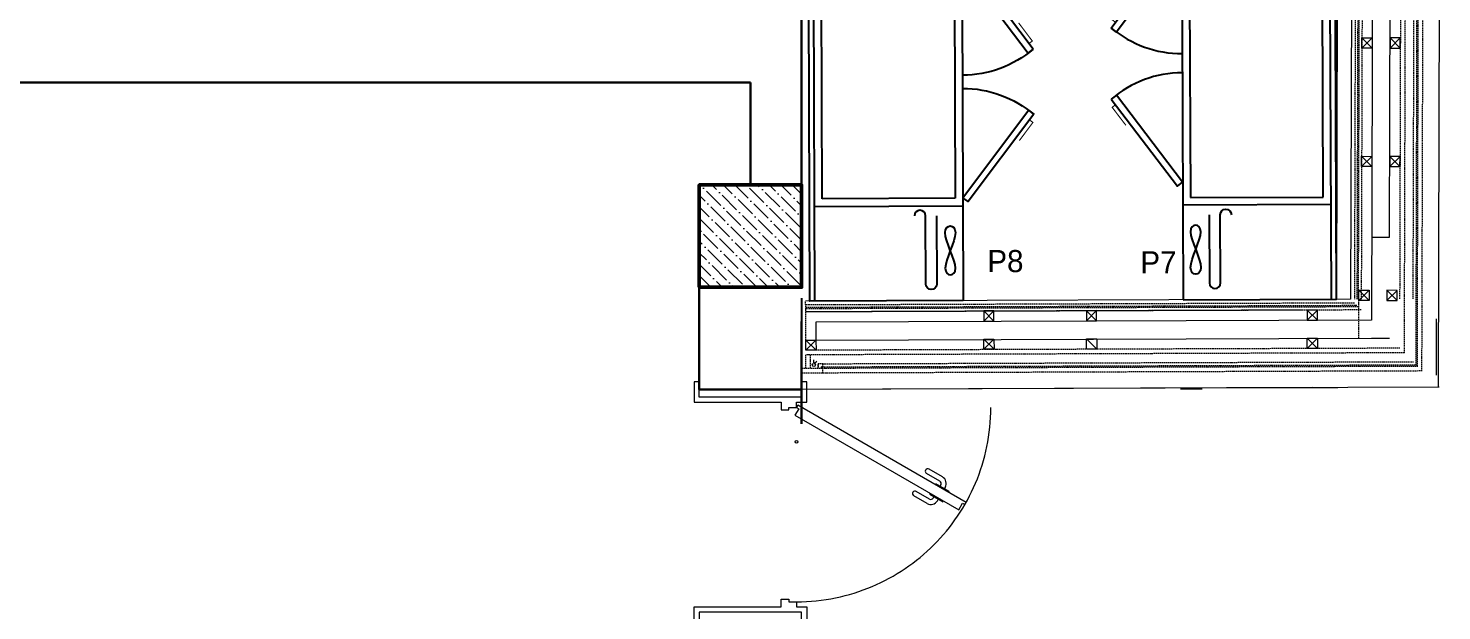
# Model space of a CAD drawing. Header units: millimetres. Extents: x -205382 to -191935, y -245869 to -242620.
# Drawn here: x -199318 to -198765, y -244258 to -244030 of the extents above; entities that cross this region are included whole.
import ezdxf
from ezdxf.enums import TextEntityAlignment as Align

# ---------------------------------------------------------------- set-up
doc = ezdxf.new("R2010")
doc.units = ezdxf.units.MM
doc.header["$LTSCALE"] = 40
doc.linetypes.add('ACAD_ISO03W100', pattern=[30, 12, -18])
doc.linetypes.add('DASHED', pattern=[19.05, 12.7, -6.35])
for name, color, linetype, lineweight in [('DIVAR 30', 7, 'Continuous', 30), ('DVERI', 36, 'Continuous', 9), ('KALONA', 7, 'Continuous', 50), ('no3_ahsap gorunus arka kalın', 43, 'Continuous', 15), ('no3_ahsap kesit on', 40, 'Continuous', 20), ('no3_alçıpan kesit', 18, 'Continuous', 20), ('no3_duvar kaplama', 8, 'Continuous', 0), ('no3_kutu profil gorunus', 8, 'Continuous', 0), ('no3_kutuprofil kesit', 74, 'Continuous', 18), ('no3_led doseme', 50, 'FENCELINE1', 0), ('no3_mermer gorunus on', 31, 'Continuous', 15), ('no3_paslanmaz gorunus on', 163, 'Continuous', 15), ('no3_tefriş izdüşüm', 87, 'Continuous', 15), ('t_ahsap', 34, 'Continuous', 25), ('t_ölçü', 40, 'Continuous', 25)]:
    doc.layers.add(name, color=color, linetype=linetype, lineweight=lineweight)
doc.layers.add('GOR-INCE15', color=34, linetype='Continuous')
doc.layers.add('S2000-002 Çizgi', color=7, linetype='Continuous')
doc.styles.add('TAKSİM', font='GOTHIC.TTF', dxfattribs={"height": 20})
doc.linetypes.add('FENCELINE1', pattern='A,0.25,-0.1,[133,ltypeshp.shx,S=0.1,R=0,X=-0.1,Y=0],-0.1,1', length=1.45)

# ---------------------------------------------------------------- blocks, each defined once
blk = doc.blocks.new('A$C7CE6335B')
at = {"layer": 'S2000-002 Çizgi'}
blk.add_line((0, 2), (143, 2), dxfattribs=at)
for points in [[(78.59, 87.82), (44.48, 62.05), (46.03, 60), (80.14, 85.77)], [(106.31, 87.67), (140.54, 62.05), (139, 60), (104.77, 85.61)], [(0, 60), (0, 0), (143, 0), (143, 60)], [(12.63, 56.97), (14.08, 56.8), (15.79, 56.35), (17.65, 55.71), (19.6, 54.97), (21.55, 54.24), (23.41, 53.6), (25.11, 53.14), (26.57, 52.97), (27.71, 53.14), (28.53, 53.6), (29.02, 54.24), (29.18, 54.97), (29.02, 55.71), (28.53, 56.35), (27.71, 56.8), (26.57, 56.97), (25.11, 56.8), (23.41, 56.35), (21.55, 55.71), (19.6, 54.97), (17.65, 54.24), (15.79, 53.6), (14.08, 53.14), (12.63, 52.97), (11.48, 53.14), (10.67, 53.6), (10.18, 54.24), (10.01, 54.97), (10.18, 55.71), (10.67, 56.35), (11.48, 56.8)]]:
    blk.add_lwpolyline(points, close=True, dxfattribs=at)
at = {"layer": 'S2000-002 Çizgi', "const_width": 0.428}
for points in [[(76.35, 86.12), (75.35, 87.44), (69.72, 83.18), (68.28, 82.09)], [(108.56, 85.98), (109.55, 87.3), (115.21, 83.07), (116.65, 81.99)]]:
    blk.add_lwpolyline(points, dxfattribs=at)
at = {"layer": 'S2000-002 Çizgi'}
blk.add_lwpolyline([(37, 2), (37, 60)], dxfattribs=at)
at = {"layer": 'S2000-002 Çizgi', "linetype": 'DASHED'}
blk.add_lwpolyline([(40, 5), (140, 5), (140, 57), (40, 57)], close=True, dxfattribs=at)
at = {"layer": 'S2000-002 Çizgi'}
for points in [[(33.19, 49.66), (6.52, 49.66, 1), (6.52, 45.32)], [(6.52, 45.32), (33.19, 45.32, -1), (33.19, 40.97)]]:
    blk.add_lwpolyline(points, format="xyb", dxfattribs=at)
for centre, start, end in [((46.03, 60), 0, 40.5092), ((139, 60), 139.755, 180)]:
    blk.add_arc(centre, 42.75, start, end, dxfattribs=at)
blk = doc.blocks.new('A$C776A74EC')
at = {"layer": 'S2000-002 Çizgi'}
blk.add_line((232, 85.82), (0, 85.82), dxfattribs=at)
for points in [[(232, 27.82), (232, 87.82), (0, 87.82), (0, 27.82)], [(219.37, 30.84), (217.92, 31.01), (216.21, 31.47), (214.35, 32.11), (212.4, 32.84), (210.45, 33.58), (208.59, 34.22), (206.89, 34.67), (205.43, 34.85), (204.29, 34.67), (203.47, 34.22), (202.98, 33.58), (202.82, 32.84), (202.98, 32.11), (203.47, 31.47), (204.29, 31.01), (205.43, 30.84), (206.89, 31.01), (208.59, 31.47), (210.45, 32.11), (212.4, 32.84), (214.35, 33.58), (216.21, 34.22), (217.92, 34.67), (219.37, 34.85), (220.52, 34.67), (221.33, 34.22), (221.82, 33.58), (221.99, 32.84), (221.82, 32.11), (221.33, 31.47), (220.52, 31.01)], [(36.69, 0.15), (2.46, 25.76), (4, 27.82), (38.23, 2.2)], [(62.06, 0), (96.17, 25.77), (94.62, 27.82), (60.51, 2.05)], [(133.87, 0.15), (99.64, 25.76), (101.17, 27.82), (135.4, 2.2)], [(159.23, 0), (193.34, 25.77), (191.8, 27.82), (157.69, 2.05)]]:
    blk.add_lwpolyline(points, close=True, dxfattribs=at)
blk.add_lwpolyline([(195, 85.82), (195, 27.82)], dxfattribs=at)
at = {"layer": 'S2000-002 Çizgi', "linetype": 'DASHED'}
blk.add_lwpolyline([(192, 82.82), (3, 82.82), (3, 30.82), (192, 30.82)], close=True, dxfattribs=at)
at = {"layer": 'S2000-002 Çizgi'}
for points in [[(225.48, 42.5), (198.81, 42.5, -1), (198.81, 46.84)], [(198.81, 38.15), (225.48, 38.15, 1), (225.48, 42.5)]]:
    blk.add_lwpolyline(points, format="xyb", dxfattribs=at)
at = {"layer": 'S2000-002 Çizgi', "const_width": 0.428}
for points in [[(34.44, 1.84), (33.45, 0.51), (27.79, 4.74), (26.35, 5.83)], [(64.3, 1.7), (65.3, 0.38), (70.93, 4.63), (72.38, 5.72)], [(131.61, 1.84), (130.62, 0.51), (124.97, 4.74), (123.52, 5.83)], [(161.48, 1.7), (162.47, 0.38), (168.11, 4.63), (169.55, 5.72)]]:
    blk.add_lwpolyline(points, dxfattribs=at)
at = {"layer": 'S2000-002 Çizgi'}
for centre, start, end in [((4, 27.82), 319.755, 0), ((94.62, 27.82), 180, 220.5092), ((101.17, 27.82), 319.755, 0), ((191.8, 27.82), 180, 220.5092)]:
    blk.add_arc(centre, 42.75, start, end, dxfattribs=at)

msp = doc.modelspace()

# ---------------------------------------------------------------- hatches: boundary and pattern name
at = {"layer": 'KALONA', "lineweight": 5, "ltscale": 100}
h = msp.add_hatch(dxfattribs=at)
h.set_pattern_fill('ANSI36', color=129, angle=90, style=0)
h.set_pattern_definition([(135, (-199055.6862, -244131.0427), (-6.17393, 1.6838), [7.9375, -1.5875, 0, -1.5875])])
h.paths.add_polyline_path([(-199055.69, -244131.04), (-199055.69, -244091.04), (-199015.69, -244091.04), (-199015.69, -244131.04)])

# ---------------------------------------------------------------- linework, layer by layer
msp.add_line((-198859.08, -244170.8, 0), (-198867.5, -244170.77, 0))
at = {"layer": 'DIVAR 30', "ltscale": 5}
for p, q in [((-199015.69, -244104.51), (-199015.69, -243724.51)), ((-199035.69, -244051.04), (-199415.69, -244051.04)), ((-199035.69, -244091.04), (-199035.69, -244051.04)), ((-199055.69, -244171.04), (-199055.69, -244131.04)), ((-199015.69, -244184.51), (-199015.69, -244144.51)), ((-199015.69, -244171.04), (-199055.69, -244171.04))]:
    msp.add_line(p, q, dxfattribs=at)
at = {"layer": 'DVERI', "color": 250}
for p, q in [((-198960.63, -244205.21), (-198965.82, -244202.21)), ((-198961.63, -244206.94), (-198966.82, -244203.94)), ((-198963.49, -244208.18), (-198963.29, -244207.83)), ((-198963.29, -244207.83), (-198958.1, -244210.83)), ((-198961.26, -244208.31), (-198961.56, -244208.83)), ((-198966.63, -244215.6), (-198971.82, -244212.6)), ((-198965.63, -244213.87), (-198970.82, -244210.87)), ((-198965.49, -244211.64), (-198965.69, -244211.99)), ((-198965.69, -244211.99), (-198960.5, -244214.99)), ((-198964.26, -244213.51), (-198963.96, -244212.99)), ((-198962.53, -244214.51), (-198962.23, -244213.99)), ((-198960.5, -244214.99), (-198960.3, -244214.64)), ((-198959.53, -244209.31), (-198959.83, -244209.83)), ((-198958.1, -244210.83), (-198958.3, -244211.18))]:
    msp.add_line(p, q, dxfattribs=at)
at = {"layer": 'DVERI'}
for points in [[(-199017.69, -244176.04), (-199013.69, -244176.04), (-199013.69, -244168.04), (-199015.69, -244168.04), (-199015.69, -244174.04), (-199055.69, -244174.04), (-199055.69, -244168.04), (-199057.69, -244168.04), (-199057.69, -244176.04), (-199023.69, -244176.04), (-199023.69, -244179.04), (-199020.69, -244179.04), (-199020.69, -244178.04), (-199017.69, -244178.04), (-199017.69, -244176.04)], [(-198954.23, -244218.14), (-198952.73, -244215.54), (-198951.87, -244216.04), (-198951.37, -244215.18), (-199017.19, -244177.18), (-199017.69, -244178.04), (-199016.82, -244178.54), (-199018.32, -244181.14), (-198954.23, -244218.14)], [(-199017.69, -244256.04), (-199013.69, -244256.04), (-199013.69, -244264.04), (-199015.69, -244264.04), (-199015.69, -244258.04), (-199055.69, -244258.04), (-199055.69, -244264.04), (-199057.69, -244264.04), (-199057.69, -244256.04), (-199023.69, -244256.04), (-199023.69, -244253.04), (-199020.69, -244253.04), (-199020.69, -244254.04), (-199017.69, -244254.04), (-199017.69, -244256.04)]]:
    msp.add_lwpolyline(points, dxfattribs=at)
at = {"layer": 'DVERI', "color": 250}
msp.add_circle((-199017.69, -244191.51), 0.5, dxfattribs=at)
at = {"layer": 'DVERI', "color": 250, "linetype": 'ACAD_ISO03W100'}
msp.add_arc((-199017.69, -244178.04), 76, 270, 0, dxfattribs=at)
at = {"layer": 'DVERI', "color": 250}
for centre, radius, start, end in [((-198966.32, -244203.08), 1, 60, 240), ((-198962.13, -244207.81), 1, 330, 60), ((-198962.13, -244207.81), 3, 330, 60), ((-198971.32, -244211.74), 1, 60, 240), ((-198965.13, -244213.01), 3, 240, 330), ((-198965.13, -244213.01), 1, 240, 330)]:
    msp.add_arc(centre, radius, start, end, dxfattribs=at)
at = {"layer": 'KALONA', "ltscale": 5}
msp.add_lwpolyline([(-199055.69, -244131.04), (-199055.69, -244091.04), (-199015.69, -244091.04), (-199015.69, -244131.04)], close=True, dxfattribs=at)
at = {"layer": 'no3_ahsap gorunus arka kalın', "extrusion": (6.51251e-08, -7.4715e-08, 1)}
for p, q in [((-198766.64, -244170.16, 0), (-198765.39, -243712.45, 0)), ((-198806.43, -244090.69, 0), (-198805.5, -243752.34, 0)), ((-198767.54, -244143.4, 0), (-198767.6, -244165.48, 0)), ((-198767.55, -244146.82, 0), (-198767.6, -244165.48, 0))]:
    msp.add_line(p, q, dxfattribs=at)
at = {"layer": 'no3_ahsap gorunus arka kalın', "extrusion": (6.51251e-08, 7.4715e-08, 1)}
for p, q in [((-198815.87, -244170.29, 0), (-199017.61, -244171.01, 0)), ((-198766.46, -244170.16, 0), (-199016.54, -244171.01, 0))]:
    msp.add_line(p, q, dxfattribs=at)
at = {"layer": 'no3_ahsap kesit on', "linetype": 'DASHED', "ltscale": 0.001, "extrusion": (3.75788e-08, -4.1542e-08, 1)}
for p, q in [((-198780.74, -243727.71, 0), (-198781.85, -244135.59, 0)), ((-198778.93, -243725.92, 0), (-198780.11, -244156.69, 0))]:
    msp.add_line(p, q, dxfattribs=at)
at = {"layer": 'no3_ahsap kesit on', "linetype": 'DASHED', "ltscale": 0.001, "extrusion": (9.81557e-08, 1.02432e-07, 1)}
for p, q in [((-199015.69, -244136.5, 0), (-199015.61, -244162.71, 0)), ((-199014.03, -244155.7, 0), (-199014.09, -244136.5, 0)), ((-198781.8, -244154.9, 0), (-199014.03, -244155.7, 0)), ((-198780, -244156.69, 0), (-199014.03, -244157.5, 0)), ((-199014.01, -244162.7, 0), (-199014.03, -244157.5, 0)), ((-199012.21, -244162.69, 0), (-199012.23, -244157.49, 0)), ((-199015.69, -244162.71, 0), (-199007.41, -244162.67, 0)), ((-199015.69, -244164.51, 0), (-199007.4, -244164.47, 0)), ((-199007.41, -244160.97, 0), (-199009.21, -244160.98, 0)), ((-199009.21, -244162.68, 0), (-199009.21, -244160.98, 0)), ((-199009.21, -244160.98, 0), (-199009.21, -244162.28, 0)), ((-199007.91, -244162.67, 0), (-199007.91, -244162.17, 0)), ((-199007.41, -244162.17, 0), (-199007.91, -244162.17, 0)), ((-199007.41, -244162.67, 0), (-199007.91, -244162.67, 0)), ((-199007.41, -244162.17, 0), (-199007.41, -244160.97, 0)), ((-199007.4, -244164.47, 0), (-199007.41, -244162.67, 0))]:
    msp.add_line(p, q, dxfattribs=at)
at = {"layer": 'no3_alçıpan kesit', "linetype": 'DASHED', "ltscale": 0.001, "extrusion": (3.75788e-08, -4.1542e-08, 1)}
for p, q in [((-198796.98, -243743.86, 0), (-198798.05, -244135.7, 0)), ((-198795.77, -243742.67, 0), (-198796.86, -244136.23, 0)), ((-198797.86, -244150.94, 0), (-198797.82, -244135.09, 0))]:
    msp.add_line(p, q, dxfattribs=at)
at = {"layer": 'no3_alçıpan kesit', "linetype": 'DASHED', "ltscale": 0.001, "extrusion": (9.81557e-08, 1.02432e-07, 1)}
for p, q in [((-198798.04, -244138.74, 0), (-199014.08, -244139.5, 0)), ((-198796.84, -244139.93, 0), (-199014.08, -244140.7, 0)), ((-198820.14, -244140, 0), (-199014.08, -244140.7, 0))]:
    msp.add_line(p, q, dxfattribs=at)
at = {"layer": 'no3_duvar kaplama', "linetype": 'DASHED', "ltscale": 0.001, "extrusion": (3.75788e-08, -4.1542e-08, 1)}
for p, q in [((-198797.48, -243744.37, 0), (-198798.55, -244135.7, 0)), ((-198798.48, -243745.36, 0), (-198799.53, -244135.71, 0))]:
    msp.add_line(p, q, dxfattribs=at)
at = {"layer": 'no3_duvar kaplama', "linetype": 'DASHED', "ltscale": 0.001, "extrusion": (9.81557e-08, 1.02432e-07, 1)}
for p, q in [((-198799.55, -244137.25, 0), (-199014.09, -244138, 0)), ((-198798.54, -244138.24, 0), (-199014.08, -244139, 0))]:
    msp.add_line(p, q, dxfattribs=at)
at = {"layer": 'no3_kutu profil gorunus', "extrusion": (6.51251e-08, 7.4715e-08, 1)}
msp.add_line((-198792.81, -244150.93, 0), (-198785.81, -244150.91, 0), dxfattribs=at)
at = {"layer": 'no3_kutu profil gorunus', "extrusion": (6.51251e-08, -7.4715e-08, 1), "elevation": 0}
for points in [[(-198792.79, -244111.42), (-198785.79, -244111.44), (-198784.74, -243731.7)], [(-198791.76, -243738.68), (-198792.86, -244143.93)]]:
    msp.add_lwpolyline(points, dxfattribs=at)
at = {"layer": 'no3_kutu profil gorunus', "extrusion": (6.51251e-08, 7.4715e-08, 1), "elevation": -0.03}
for points in [[(-198792.83, -244143.93), (-199010.07, -244144.69)], [(-199010.07, -244144.69), (-199010.05, -244151.69), (-198792.81, -244150.93)]]:
    msp.add_lwpolyline(points, dxfattribs=at)
at = {"layer": 'no3_kutuprofil kesit', "extrusion": (6.51251e-08, -7.4715e-08, 1)}
for p, q in [((-198796.59, -244037.55, 0), (-198792.58, -244033.56, 0)), ((-198792.59, -244037.56, 0), (-198796.58, -244033.55, 0)), ((-198796.71, -244083.87, 0), (-198792.7, -244079.88, 0)), ((-198792.71, -244083.88, 0), (-198796.7, -244079.87, 0)), ((-198797.82, -244136.23, 0), (-198793.81, -244132.24, 0)), ((-198793.82, -244136.24, 0), (-198797.81, -244132.23, 0))]:
    msp.add_line(p, q, dxfattribs=at)
at = {"layer": 'no3_kutuprofil kesit', "extrusion": (9.3563e-09, -8.39032e-08, 1)}
for p, q in [((-198785.59, -244037.58, 0), (-198781.58, -244033.59, 0)), ((-198781.59, -244037.59, 0), (-198785.58, -244033.58, 0)), ((-198785.71, -244083.9, 0), (-198781.7, -244079.91, 0)), ((-198781.71, -244083.91, 0), (-198785.7, -244079.9, 0)), ((-198786.82, -244136.26, 0), (-198782.81, -244132.27, 0)), ((-198782.82, -244136.27, 0), (-198786.81, -244132.26, 0))]:
    msp.add_line(p, q, dxfattribs=at)
at = {"layer": 'no3_kutuprofil kesit', "extrusion": (6.51251e-08, 7.4715e-08, 1)}
for p, q in [((-198940.47, -244144.31, 0), (-198944.48, -244140.32, 0)), ((-198940.48, -244140.31, 0), (-198944.47, -244144.32, 0)), ((-198900.32, -244144.21, 0), (-198904.33, -244140.22, 0)), ((-198900.33, -244140.21, 0), (-198904.32, -244144.22, 0)), ((-198814, -244143.98, 0), (-198818.01, -244139.99, 0)), ((-198814.01, -244139.98, 0), (-198818, -244143.99, 0))]:
    msp.add_line(p, q, dxfattribs=at)
at = {"layer": 'no3_kutuprofil kesit', "extrusion": (7.43133e-08, 1.30484e-07, 1)}
for p, q in [((-199010.04, -244155.69, 0), (-199014.05, -244151.7, 0)), ((-199010.05, -244151.69, 0), (-199014.04, -244155.7, 0)), ((-198940.44, -244155.31, 0), (-198944.45, -244151.32, 0)), ((-198940.45, -244151.31, 0), (-198944.44, -244155.32, 0)), ((-198900.29, -244155.21, 0), (-198904.3, -244151.22, 0)), ((-198813.97, -244154.98, 0), (-198817.98, -244150.99, 0)), ((-198813.98, -244150.98, 0), (-198817.97, -244154.99, 0))]:
    msp.add_line(p, q, dxfattribs=at)
at = {"layer": 'no3_kutuprofil kesit', "extrusion": (6.51251e-08, -7.4715e-08, 1)}
for points, elevation in [([(-198796.58, -244033.55), (-198792.58, -244033.56), (-198792.59, -244037.56), (-198796.59, -244037.55)], 0), ([(-198796.7, -244079.87), (-198792.7, -244079.88), (-198792.71, -244083.88), (-198796.71, -244083.87)], 0), ([(-198797.81, -244132.23), (-198793.81, -244132.24), (-198793.82, -244136.24), (-198797.82, -244136.23)], 0.01)]:
    msp.add_lwpolyline(points, close=True, dxfattribs=dict(at, elevation=elevation))
at = {"layer": 'no3_kutuprofil kesit', "extrusion": (9.3563e-09, -8.39032e-08, 1), "elevation": 0.02}
for points in [[(-198785.58, -244033.58), (-198785.59, -244037.58), (-198781.59, -244037.59), (-198781.58, -244033.59)], [(-198785.7, -244079.9), (-198785.71, -244083.9), (-198781.71, -244083.91), (-198781.7, -244079.91)], [(-198786.81, -244132.26), (-198786.82, -244136.26), (-198782.82, -244136.27), (-198782.81, -244132.27)]]:
    msp.add_lwpolyline(points, close=True, dxfattribs=at)
at = {"layer": 'no3_kutuprofil kesit', "extrusion": (6.51251e-08, 7.4715e-08, 1), "elevation": -0.03}
for points in [[(-198944.48, -244140.32), (-198944.47, -244144.32), (-198940.47, -244144.31), (-198940.48, -244140.31)], [(-198904.33, -244140.22), (-198904.32, -244144.22), (-198900.32, -244144.21), (-198900.33, -244140.21)], [(-198818.01, -244139.99), (-198818, -244143.99), (-198814, -244143.98), (-198814.01, -244139.98)]]:
    msp.add_lwpolyline(points, close=True, dxfattribs=at)
at = {"layer": 'no3_kutuprofil kesit', "extrusion": (7.43133e-08, 1.30484e-07, 1), "elevation": -0.05}
for points in [[(-199014.05, -244151.7), (-199010.05, -244151.69), (-199010.04, -244155.69), (-199014.04, -244155.7)], [(-198944.45, -244151.32), (-198940.45, -244151.31), (-198940.44, -244155.31), (-198944.44, -244155.32)], [(-198904.3, -244151.22), (-198900.3, -244151.21), (-198900.29, -244155.21), (-198904.29, -244155.22)], [(-198817.98, -244150.99), (-198813.98, -244150.98), (-198813.97, -244154.98), (-198817.97, -244154.99)]]:
    msp.add_lwpolyline(points, close=True, dxfattribs=at)
at = {"layer": 'no3_led doseme', "extrusion": (5.56497e-08, 1.30436e-07, 1)}
for p, q in [((-199010.95, -244160.62, 0), (-199010.88, -244159.45, 0)), ((-199010.6, -244160.72, 0), (-199009.67, -244159.9, 0))]:
    msp.add_line(p, q, dxfattribs=at)
msp.add_circle((-199010.9, -244161.44, -0.04), 0.623, dxfattribs=at)
at = {"layer": 'no3_mermer gorunus on', "ltscale": 0.001, "extrusion": (3.75788e-08, -4.1542e-08, 1)}
msp.add_line((-198800.01, -243746.89, 0), (-198801.05, -244135.72, 0), dxfattribs=at)
at = {"layer": 'no3_mermer gorunus on', "ltscale": 0.001, "extrusion": (9.81557e-08, 1.02432e-07, 1)}
msp.add_line((-198801.05, -244135.72, 0), (-199014.09, -244136.5, 0), dxfattribs=at)
at = {"layer": 'no3_paslanmaz gorunus on', "ltscale": 0.001, "extrusion": (6.51251e-08, 7.4715e-08, 1)}
msp.add_line((-198860.36, -244170.4, 0), (-198806.06, -244170.26, 0), dxfattribs=at)
at = {"layer": 'no3_tefriş izdüşüm', "linetype": 'DASHED', "lineweight": 9, "ltscale": 0.001, "extrusion": (6.51251e-08, -7.4715e-08, 1)}
for p, q in [((-198776.56, -244135.55, 0), (-198775.43, -243722.43, 0)), ((-198775.43, -244161.37, 0), (-198774.23, -243721.23, 0)), ((-198774.93, -244161.87, 0), (-198773.72, -243720.74, 0)), ((-198773.13, -244163.67, 0), (-198771.92, -243718.94, 0))]:
    msp.add_line(p, q, dxfattribs=at)
at = {"layer": 'no3_tefriş izdüşüm', "linetype": 'DASHED', "lineweight": 9, "ltscale": 0.001, "extrusion": (6.51251e-08, 7.4715e-08, 1)}
for p, q in [((-199007.91, -244162.18, 0), (-198775.29, -244161.37, 0)), ((-199007.66, -244162.68, 0), (-198774.79, -244161.87, 0)), ((-199007.42, -244160.98, 0), (-198776.49, -244160.18, 0)), ((-199007.4, -244164.48, 0), (-198772.99, -244163.67, 0))]:
    msp.add_line(p, q, dxfattribs=at)
at = {"layer": 't_ahsap', "extrusion": (6.51251e-08, 7.4715e-08, 1)}
msp.add_line((-199015.76, -244135.31, 0), (-199015.69, -244164.51), dxfattribs=at)
at = {"layer": 't_ölçü', "extrusion": (6.51251e-08, -7.4715e-08, 1)}
msp.add_line((-198806.55, -244135.76, 0), (-198805.5, -243752.34, 0), dxfattribs=at)

# ---------------------------------------------------------------- block references
at = {"rotation": 90.19432342850432}
msp.add_blockref('A$C7CE6335B', (-198806.55, -244135.76, 0), dxfattribs=at)
at = {"layer": 'GOR-INCE15', "color": 0, "xscale": -1, "rotation": 90.19432342850429}
msp.add_blockref('A$C776A74EC', (-198925.41, -243904.16, 0), dxfattribs=at)

# ---------------------------------------------------------------- texts
at = {"style": 'TAKSİM'}
for s, p in [('P8', (-198935.99, -244125.15)), ('P7', (-198876.15, -244125.62))]:
    msp.add_text(s, height=8.64, dxfattribs=at).set_placement(p, align=Align.CENTER)

doc.saveas('drawing.dxf')
